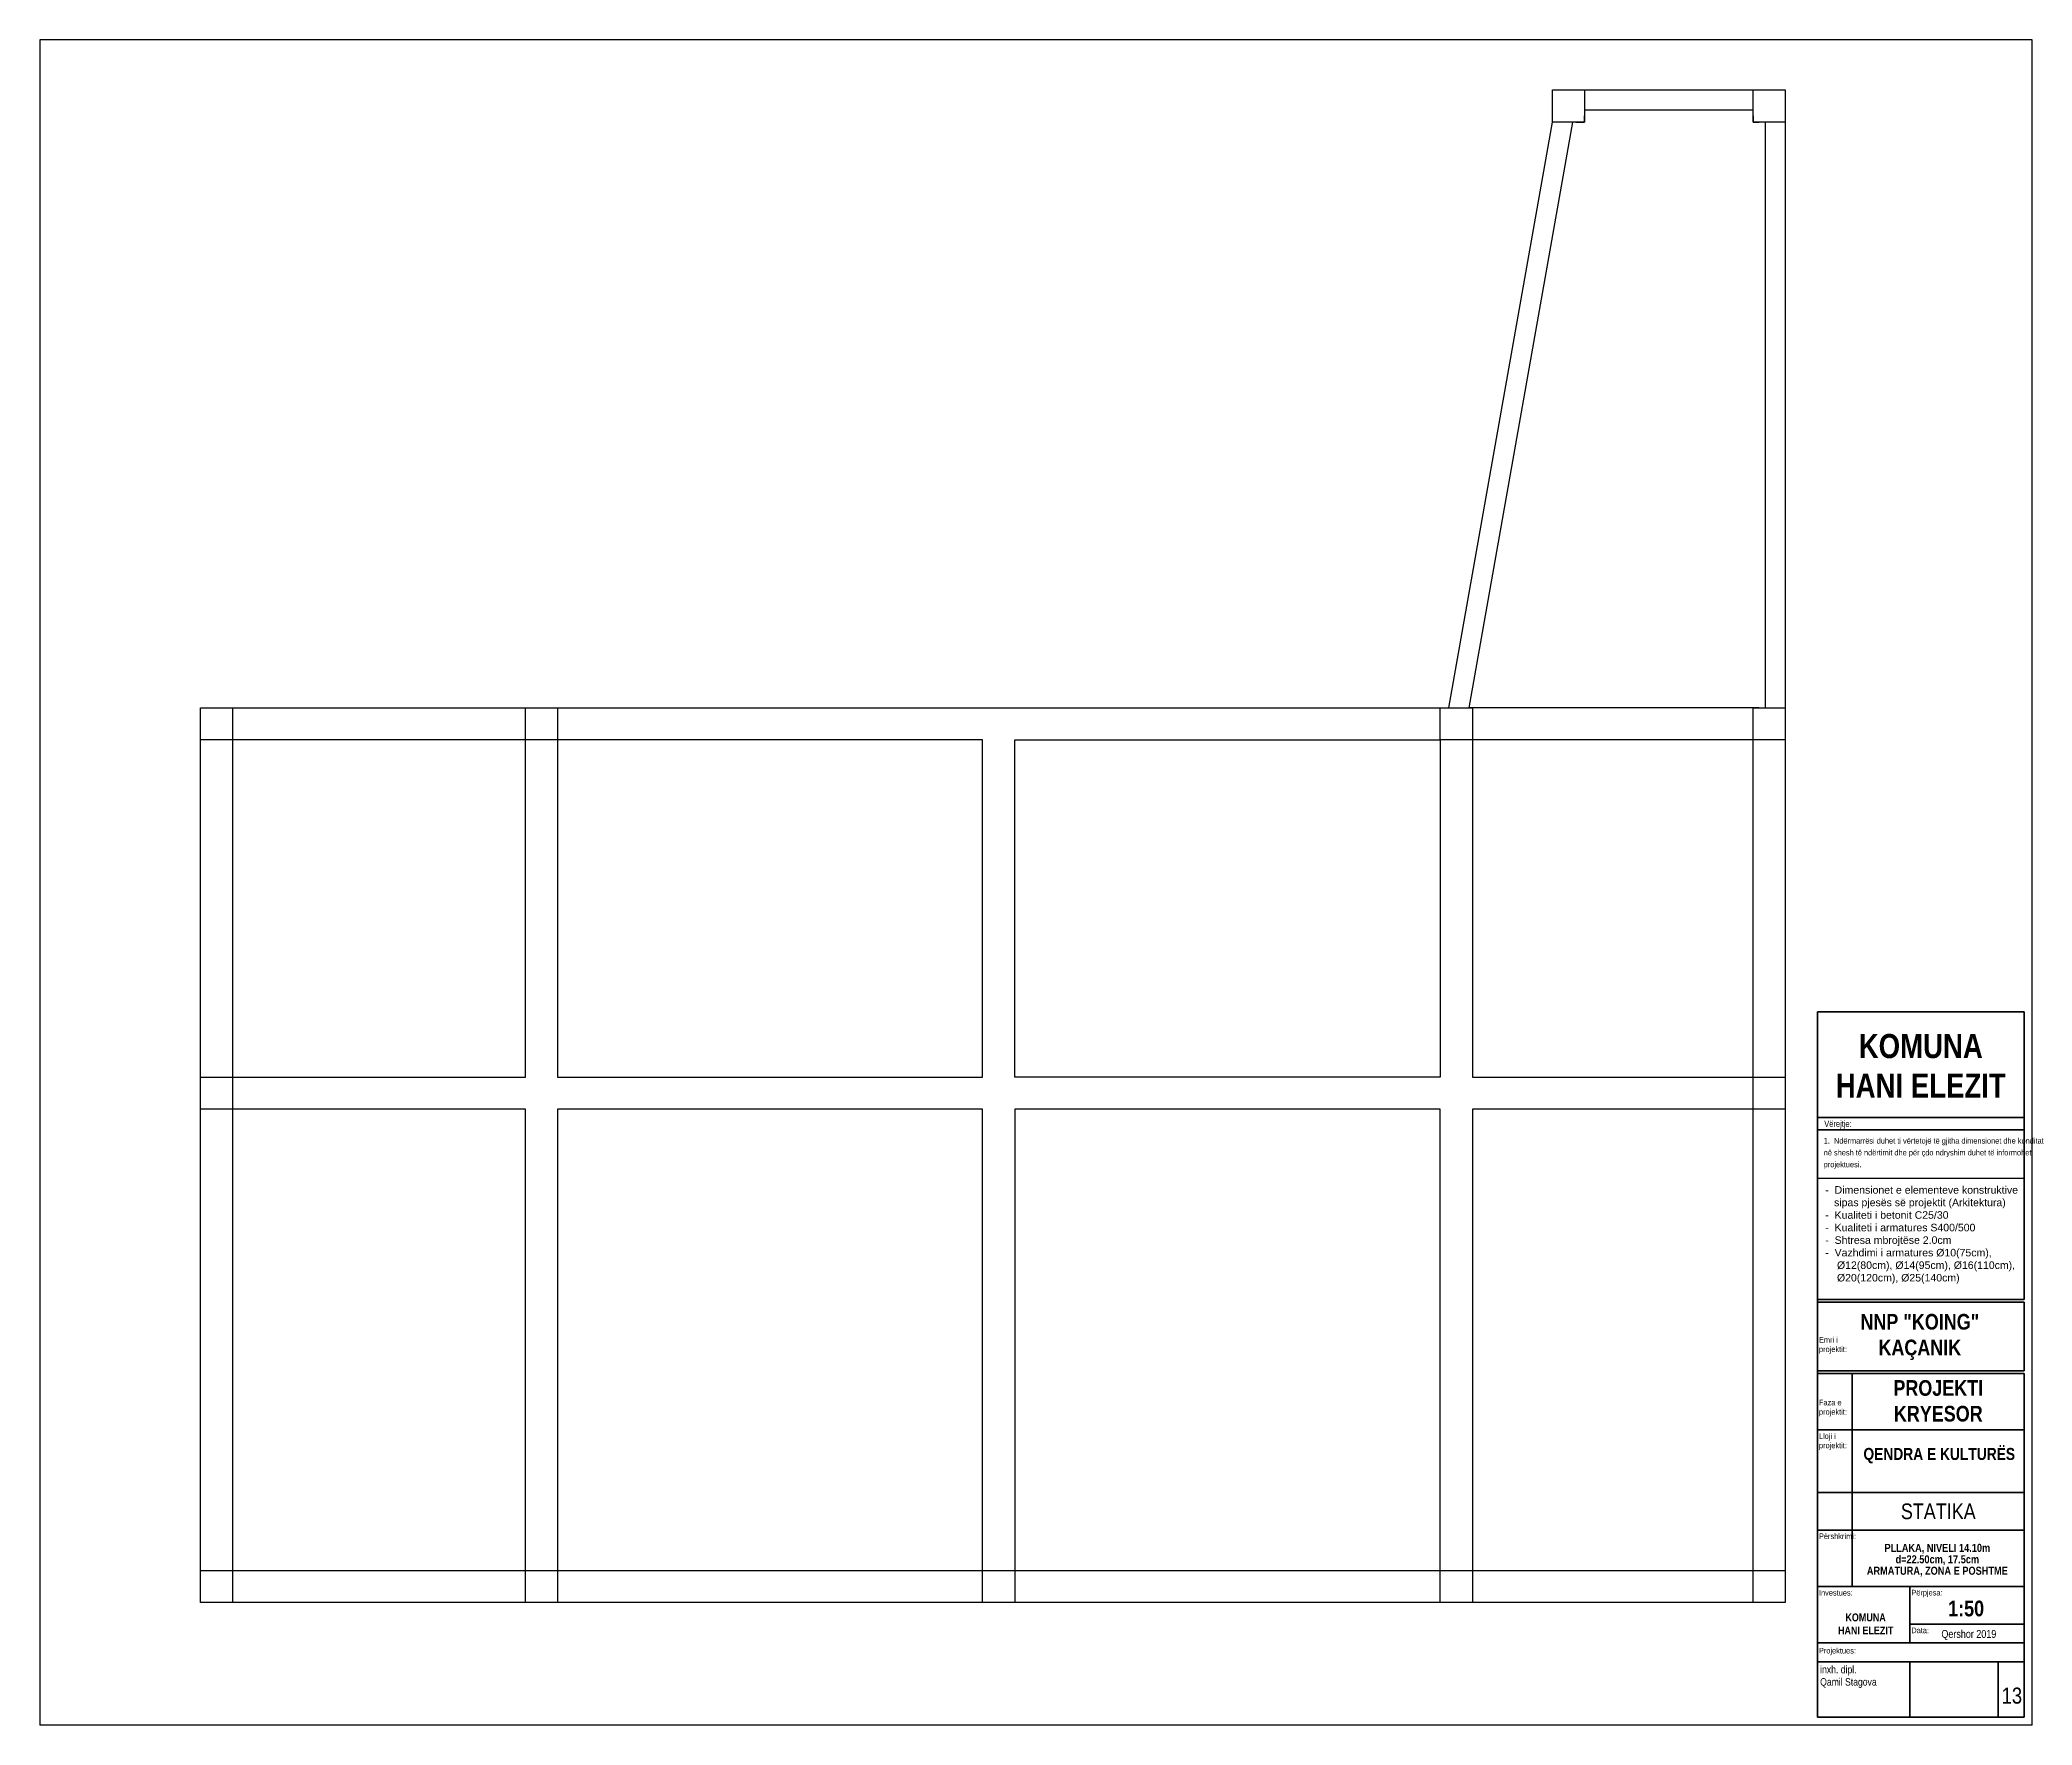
# Model space of a CAD drawing. Header units: inches. Extents: x 168 to 8379, y 167 to 2267.
# Drawn here: x 168 to 2650, y 167 to 2267 of the extents above; entities that cross this region are included whole.
import ezdxf

# ---------------------------------------------------------------- set-up
doc = ezdxf.new("R2010")
doc.units = ezdxf.units.IN
doc.layers.add('0_Pen_No__1', color=7, linetype='Continuous', lineweight=35)
doc.layers.add('TEKSTI_Pen_No__201', color=7, linetype='Continuous', lineweight=18)
doc.layers.add('A4_OP', color=7, linetype='Continuous')
doc.styles.add('GENERATED_STYLE_1', font='ARIAL.TTF')
doc.styles.add('GENERATED_STYLE_3', font='ARIALN.TTF')
doc.styles.add('GENERATED_STYLE_4', font='ARIALNB.TTF')

msp = doc.modelspace()

# ---------------------------------------------------------------- linework, layer by layer
for p, q in [((2650.4, 2266.6), (167.8, 2266.6)), ((167.8, 2266.6), (167.8, 166.6)), ((2650.4, 166.6), (2650.4, 2266.6)), ((2382.8, 848.3), (2640.4, 848.3)), ((2650.4, 166.6), (167.8, 166.6))]:
    msp.add_line(p, q)
at = {"layer": '0_Pen_No__1', "linetype": 'Continuous'}
for p, q in [((2382.8, 696.9), (2382.8, 1055.6)), ((2382.8, 1055.6), (2640.4, 1055.6)), ((2640.4, 1055.6), (2640.4, 696.9)), ((2382.8, 923.9), (2640.4, 923.9)), ((2382.8, 908.3), (2640.4, 908.3)), ((2382.8, 727.8), (2382.8, 813.6)), ((2382.8, 176.6), (2382.8, 724.7)), ((2382.8, 696.9), (2640.4, 696.9)), ((2382.8, 693.8), (2640.4, 693.8)), ((2640.4, 693.8), (2640.4, 608)), ((2382.8, 608), (2640.4, 608)), ((2382.8, 604.9), (2640.4, 604.9)), ((2382.8, 604.9), (2640.4, 604.9)), ((2426.3, 339.3), (2426.3, 604.9)), ((2640.4, 604.9), (2640.4, 176.6)), ((2382.8, 534.6), (2640.4, 534.6)), ((2382.8, 456.5), (2640.4, 456.5)), ((2382.8, 409.6), (2640.4, 409.6)), ((2382.8, 339.3), (2640.4, 339.3)), ((2497.9, 269), (2497.9, 339.3)), ((2497.9, 292.4), (2640.4, 292.4)), ((2382.8, 269), (2640.4, 269)), ((2382.8, 245.5), (2640.4, 245.5)), ((2497.9, 245.5), (2497.9, 176.6)), ((2608.2, 176.6), (2608.2, 245.5)), ((2382.8, 176.6), (2640.4, 176.6))]:
    msp.add_line(p, q, dxfattribs=at)
at = {"layer": 'A4_OP'}
for points in [[(2052.5, 2164.2), (2052.5, 2204.2)], [(2052.5, 2204.2), (2092.5, 2204.2)], [(2058.3, 2204.2), (2335.3, 2204.2)], [(2092.5, 2204.2), (2092.5, 2164.2)], [(2302.8, 2164.2), (2302.8, 2204.2)], [(2302.8, 2204.2), (2342.8, 2204.2)], [(2342.8, 2204.2), (2342.8, 2164.2)], [(2342.8, 2196.7), (2342.8, 1414.2)], [(1923.6, 1434.2), (2052.5, 2164.2)], [(1949, 1434.2), (2077.9, 2164.2)], [(1949, 1434.2), (2077.9, 2164.2)], [(2092.5, 2164.2), (2052.5, 2164.2)], [(2081.7, 2164.2), (2092.5, 2164.2)], [(2092.5, 2179.2), (2302.8, 2179.2)], [(2092.5, 2179.2), (2302.8, 2179.2)], [(2092.5, 2164.2), (2092.5, 2171.7)], [(2302.8, 2171.7), (2302.8, 2164.2)], [(2302.8, 2164.2), (2310.3, 2164.2)], [(2342.8, 2164.2), (2302.8, 2164.2)], [(2317.8, 2164.2), (2317.8, 1434.2)], [(2317.8, 2164.2), (2317.8, 1434.2)], [(367.8, 1394.2), (367.8, 1434.2)], [(367.8, 1434.2), (407.8, 1434.2)], [(367.8, 954.2), (367.8, 1434.2)], [(367.8, 1434.2), (792.8, 1434.2)], [(407.8, 1434.2), (407.8, 1394.2)], [(772.8, 1394.2), (772.8, 1434.2)], [(772.8, 1434.2), (812.8, 1434.2)], [(792.8, 1434.2), (1362.6, 1434.2)], [(812.8, 1434.2), (812.8, 1394.2)], [(1362.6, 1434.2), (1923.6, 1434.2)], [(1912.8, 1394.2), (1912.8, 1434.2)], [(1912.8, 1434.2), (1952.8, 1434.2)], [(2310.3, 1434.2), (1949, 1434.2)], [(2310.3, 1434.2), (1949, 1434.2)], [(1952.8, 1434.2), (1952.8, 1394.2)], [(2302.8, 1394.2), (2302.8, 1434.2)], [(2302.8, 1434.2), (2342.8, 1434.2)], [(2342.8, 1434.2), (2342.8, 1394.2)], [(407.8, 1394.2), (367.8, 1394.2)], [(407.8, 1394.2), (407.8, 974.2)], [(772.8, 1394.2), (407.8, 1394.2)], [(407.8, 1394.2), (407.8, 974.2)], [(772.8, 1394.2), (407.8, 1394.2)], [(772.8, 974.2), (772.8, 1394.2)], [(812.8, 1394.2), (772.8, 1394.2)], [(772.8, 974.2), (772.8, 1394.2)], [(812.8, 1394.2), (812.8, 974.2)], [(1342.6, 1394.2), (812.8, 1394.2)], [(812.8, 1394.2), (812.8, 974.2)], [(1342.6, 1394.2), (812.8, 1394.2)], [(1342.6, 974.2), (1342.6, 1394.2)], [(1342.6, 974.2), (1342.6, 1394.2)], [(1382.6, 974.2), (1382.6, 1394.2)], [(1382.6, 1394.2), (1912.8, 1394.2)], [(1382.6, 974.2), (1382.6, 1394.2)], [(1382.6, 1394.2), (1912.8, 1394.2)], [(1912.8, 1394.2), (1912.8, 974.2)], [(1952.8, 1394.2), (1912.8, 1394.2)], [(1912.8, 1394.2), (1912.8, 974.2)], [(2302.8, 1394.2), (1952.8, 1394.2)], [(1952.8, 1394.2), (1952.8, 974.2)], [(2302.8, 1394.2), (1952.8, 1394.2)], [(1952.8, 1394.2), (1952.8, 974.2)], [(2302.8, 974.2), (2302.8, 1394.2)], [(2342.8, 1394.2), (2302.8, 1394.2)], [(2302.8, 974.2), (2302.8, 1394.2)], [(2342.8, 1414.2), (2342.8, 954.2)], [(367.8, 934.2), (367.8, 974.2)], [(367.8, 974.2), (407.8, 974.2)], [(407.8, 974.2), (772.8, 974.2)], [(407.8, 974.2), (407.8, 934.2)], [(407.8, 974.2), (772.8, 974.2)], [(812.8, 974.2), (1342.6, 974.2)], [(812.8, 974.2), (1342.6, 974.2)], [(1912.8, 974.2), (1382.6, 974.2)], [(1912.8, 974.2), (1382.6, 974.2)], [(1952.8, 974.2), (2302.8, 974.2)], [(1952.8, 974.2), (2302.8, 974.2)], [(2302.8, 934.2), (2302.8, 974.2)], [(2302.8, 974.2), (2342.8, 974.2)], [(2342.8, 974.2), (2342.8, 934.2)], [(367.8, 319.2), (367.8, 954.2)], [(2342.8, 954.2), (2342.8, 319.2)], [(407.8, 934.2), (367.8, 934.2)], [(407.8, 934.2), (407.8, 359.2)], [(772.8, 934.2), (407.8, 934.2)], [(407.8, 934.2), (407.8, 359.2)], [(772.8, 934.2), (407.8, 934.2)], [(772.8, 359.2), (772.8, 934.2)], [(772.8, 359.2), (772.8, 934.2)], [(1342.6, 934.2), (812.8, 934.2)], [(812.8, 934.2), (812.8, 359.2)], [(1342.6, 934.2), (812.8, 934.2)], [(812.8, 934.2), (812.8, 359.2)], [(1342.6, 359.2), (1342.6, 934.2)], [(1342.6, 359.2), (1342.6, 934.2)], [(1912.8, 934.2), (1382.6, 934.2)], [(1382.6, 934.2), (1382.6, 359.2)], [(1912.8, 934.2), (1382.6, 934.2)], [(1382.6, 934.2), (1382.6, 359.2)], [(1912.8, 359.2), (1912.8, 934.2)], [(1912.8, 359.2), (1912.8, 934.2)], [(2302.8, 934.2), (1952.8, 934.2)], [(1952.8, 934.2), (1952.8, 359.2)], [(2302.8, 934.2), (1952.8, 934.2)], [(1952.8, 934.2), (1952.8, 359.2)], [(2302.8, 359.2), (2302.8, 934.2)], [(2342.8, 934.2), (2302.8, 934.2)], [(2302.8, 359.2), (2302.8, 934.2)], [(367.8, 319.2), (367.8, 359.2)], [(367.8, 359.2), (407.8, 359.2)], [(407.8, 359.2), (772.8, 359.2)], [(407.8, 359.2), (407.8, 319.2)], [(407.8, 359.2), (772.8, 359.2)], [(772.8, 319.2), (772.8, 359.2)], [(772.8, 359.2), (812.8, 359.2)], [(812.8, 359.2), (1342.6, 359.2)], [(812.8, 359.2), (812.8, 319.2)], [(812.8, 359.2), (1342.6, 359.2)], [(1342.6, 319.2), (1342.6, 359.2)], [(1342.6, 359.2), (1382.6, 359.2)], [(1382.6, 359.2), (1912.8, 359.2)], [(1382.6, 359.2), (1382.6, 319.2)], [(1382.6, 359.2), (1912.8, 359.2)], [(1912.8, 319.2), (1912.8, 359.2)], [(1912.8, 359.2), (1952.8, 359.2)], [(1952.8, 359.2), (2302.8, 359.2)], [(1952.8, 359.2), (1952.8, 319.2)], [(1952.8, 359.2), (2302.8, 359.2)], [(2302.8, 319.2), (2302.8, 359.2)], [(2302.8, 359.2), (2342.8, 359.2)], [(2342.8, 359.2), (2342.8, 319.2)], [(407.8, 319.2), (367.8, 319.2)], [(792.8, 319.2), (367.8, 319.2)], [(812.8, 319.2), (772.8, 319.2)], [(1362.6, 319.2), (792.8, 319.2)], [(1382.6, 319.2), (1342.6, 319.2)], [(1932.8, 319.2), (1362.6, 319.2)], [(1952.8, 319.2), (1912.8, 319.2)], [(2342.8, 319.2), (1932.8, 319.2)], [(2342.8, 319.2), (2302.8, 319.2)]]:
    msp.add_lwpolyline(points, dxfattribs=at)

# ---------------------------------------------------------------- texts
at = {"layer": '0_Pen_No__1', "linetype": 'Continuous'}
for s, insert, char_height, width, attachment_point, line_spacing_factor, style in [('\\A1;KOMUNA HANI ELEZIT', (2511.6, 1027.8), 30, 214.051, 2, 0.984903, 'GENERATED_STYLE_4'), ('\\A1;1.  Ndërmarrësi duhet ti vërtetojë të gjitha dimensionet dhe konditat në shesh të ndërtimit dhe për çdo ndryshim duhet të informohet projektuesi. ', (2390.6, 898.3), 7.0313, 245.916, 1, 1.261061, 'GENERATED_STYLE_3'), ('\\A1;NNP "KOING"\\PKAÇANIK', (2510.4, 679), 19.531, 214.051, 2, 0.984903, 'GENERATED_STYLE_4'), ('\\A1;Emri i\\Pprojektit:', (2384.7, 650.2), 7.03, 67.539, 1, 0.996607, 'GENERATED_STYLE_3'), ('\\A1;PROJEKTI KRYESOR', (2533.4, 596.5), 19.531, 214.051, 2, 0.984903, 'GENERATED_STYLE_4'), ('\\A1;Faza e \\Pprojektit:', (2384.7, 572.1), 7.031, 67.539, 1, 0.996607, 'GENERATED_STYLE_3'), ('\\A1;Lloji i \\Pprojektit:', (2384.7, 530.3), 7.031, 67.539, 1, 0.996607, 'GENERATED_STYLE_3'), ('\\A1;QENDRA E KULTURËS', (2534.6, 512), 15, 214.051, 2, 0.984903, 'GENERATED_STYLE_4'), ('\\A1;PLLAKA, NIVELI 14.10m\\Pd=22.50cm, 17.5cm\\PARMATURA, ZONA E POSHTME', (2532.2, 392.5), 10, 227.819, 2, 0.8554, 'GENERATED_STYLE_4'), ('\\A1;inxh. dipl. \\PQamil Stagova', (2386.2, 240.6), 9.375, 167.016, 1, 0.98645, 'GENERATED_STYLE_3')]:
    msp.add_mtext(s, dxfattribs=dict(at, insert=insert, char_height=char_height, width=width, attachment_point=attachment_point, line_spacing_factor=line_spacing_factor, style=style))
for s, insert, char_height, attachment_point, style in [('\\A1;Vërejtje:', (2391.3, 919.9), 7.812, 1, 'GENERATED_STYLE_3'), ('\\A1;STATIKA', (2533.4, 442.8), 19.531, 2, 'GENERATED_STYLE_3'), ('\\A1;Përshkrimi:', (2384.7, 405.5), 7.031, 1, 'GENERATED_STYLE_3'), ('\\A1;Investues: ', (2384.7, 335.1), 7.031, 1, 'GENERATED_STYLE_3'), ('\\A1;Përpjesa:', (2499.8, 335.2), 7.031, 1, 'GENERATED_STYLE_3'), ('\\A1;\\pi-24.727;KOMUNA \\P\\pi-33.963;HANI ELEZIT', (2442.4, 305.7), 9.766, 1, 'GENERATED_STYLE_4'), ('\\A1;1:50', (2568.1, 321.7), 19.53, 2, 'GENERATED_STYLE_4'), ('\\A1;Data: ', (2499.8, 288.2), 7.03, 1, 'GENERATED_STYLE_3'), ('\\A1;Qershor 2019', (2571.5, 285.1), 9.766, 2, 'GENERATED_STYLE_3'), ('\\A1;Projektues: ', (2384.7, 262.9), 7.031, 1, 'GENERATED_STYLE_3'), ('\\A1;13', (2625.1, 213.4), 20, 2, 'GENERATED_STYLE_3')]:
    msp.add_mtext(s, dxfattribs=dict(at, insert=insert, char_height=char_height, attachment_point=attachment_point, style=style))
at = {"layer": 'TEKSTI_Pen_No__201', "linetype": 'Continuous', "insert": (2392.6, 838.2), "char_height": 9.375, "attachment_point": 1, "style": 'GENERATED_STYLE_1'}
msp.add_mtext('-  Dimensionet e elementeve konstruktive\\P   sipas pjesës së projektit (Arkitektura)\\P-  Kualiteti i betonit C25/30\\P-  Kualiteti i armatures S400/500\\P-  Shtresa mbrojtëse 2.0cm\\P-  Vazhdimi i armatures Ø10(75cm), \\P    Ø12(80cm), Ø14(95cm), Ø16(110cm), \\P    Ø20(120cm), Ø25(140cm)    ', dxfattribs=at)

doc.saveas('drawing.dxf')
